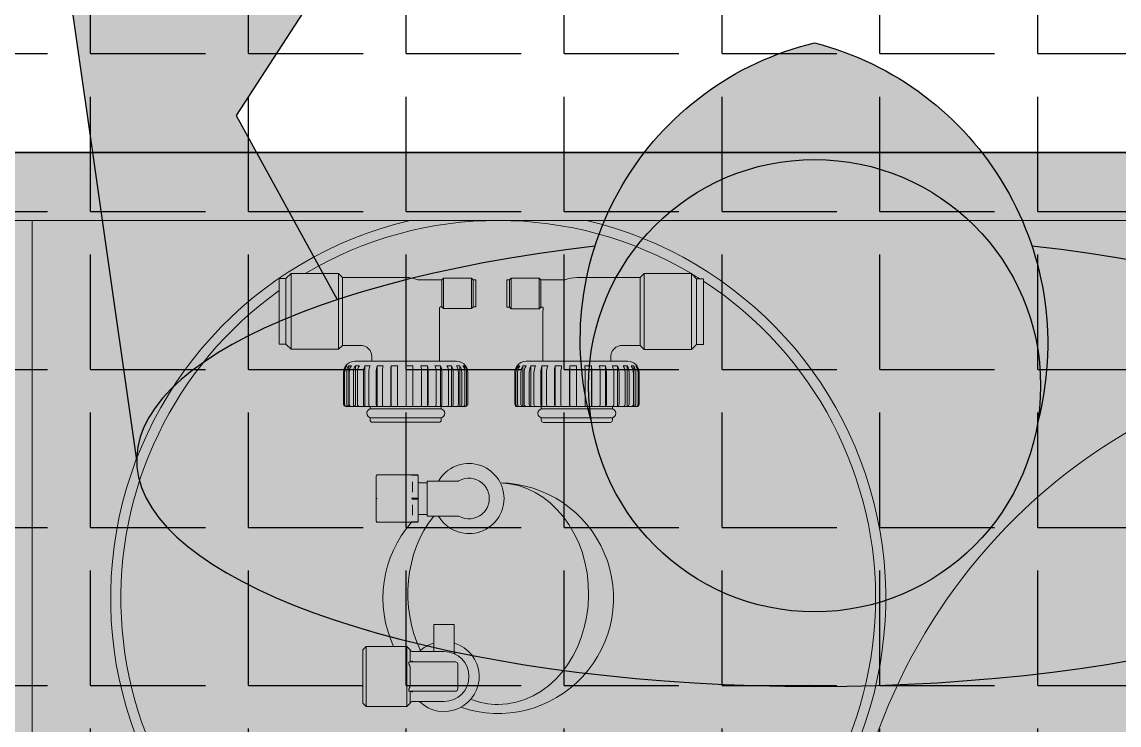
# Model space of a CAD drawing. Header units: centimetres. Extents: x 405564 to 502064, y 46284 to 60634.
# Drawn here: x 484504.61 to 484553.16, y 56792.2 to 56823.29 of the extents above; entities that cross this region are included whole.
import ezdxf

# ---------------------------------------------------------------- set-up
doc = ezdxf.new("R2010")
doc.units = ezdxf.units.CM
doc.layers.get('0').update_dxf_attribs({"color": 8, "lineweight": 9})
doc.layers.add('0-KRCN-MİMARİ-220526', color=8, linetype='Continuous', lineweight=9)
doc.layers.add('Visible (ISO)', color=8, linetype='Continuous', lineweight=18)
doc.layers.add('AS_NOT_MIMARI', color=8, linetype='Continuous')

# ---------------------------------------------------------------- blocks, each defined once
blk = doc.blocks.new('A$Cdfb98813')
h = blk.add_hatch()
h.set_pattern_fill('ANGLE', color=256, scale=0.3)
h.set_pattern_definition([(0, (182.2423, -979.0145), (0, 2.0955), [1.524, -0.5715]), (90, (182.2423, -979.0145), (-2.0955, 1e-16), [1.524, -0.5715])])
h.paths.add_polyline_path([(1918.018, 199.001), (1545.018, 199.001), (1545.018, 300), (1515.018, 300), (1515.018, 199.001), (238.979, 199.001), (238.979, -429.5), (238.979, -658.015), (1918.018, -658.015)])
h.paths.add_polyline_path([(268.979, -429.5), (268.979, 169.001), (1888.018, 169.001), (1888.018, -628.015), (268.979, -628.015), (268.979, -453.5)], flags=16)
h.paths.add_polyline_path([(1888.018, -429.5), (268.979, -429.5), (268.979, -459.5), (1888.018, -459.5)], flags=0)
h = blk.add_hatch()
h.set_pattern_fill('ANGLE', color=256)
h.set_pattern_definition([(0, (1096.748, -978.9895), (0, 6.985), [5.08, -1.905]), (90, (1096.748, -978.9895), (-6.985, 4e-16), [5.08, -1.905])])
h.paths.add_polyline_path([(800.139, 27.501), (444.139, 27.501), (444.139, -55.474), (800.139, -55.474)])
h = blk.add_hatch(color=256)
h.set_gradient(color1=(0, 0, 255), one_color=1, tint=1, name='HEMISPHERICAL')
edge = h.paths.add_edge_path()
edge.add_line((667.72, 6.192), (656.882, -7.197))
edge.add_line((656.882, -7.197), (659.703, -26.991))
edge.add_line((659.703, -26.991), (660.247, -27.226))
edge.add_ellipse((689.94, -28.653), major_axis=(-30, 0), ratio=0.333333, start_angle=314.7566, end_angle=351.7949, ccw=False)
edge.add_line((668.817, -21.552), (664.347, -13.409))
edge.add_line((664.347, -13.409), (673.576, 0.811))
edge.add_line((673.576, 0.811), (673.576, 6.192))
edge.add_line((673.576, 6.192), (667.72, 6.192))
edge = h.paths.add_edge_path()
edge.add_ellipse((689.94, -28.653), major_axis=(30, 0), ratio=0.333333, start_angle=360, end_angle=368.2243)
edge.add_ellipse((689.94, -28.653), major_axis=(30, 0), ratio=0.333333, start_angle=368.2243, end_angle=405.2434)
edge.add_ellipse((689.94, -28.653), major_axis=(30, 0), ratio=0.333333, start_angle=405.2434, end_angle=431.3065)
edge.add_arc((686.504, -23.51), 13.751, -14.7217, 18.353, ccw=False)
edge.add_arc((689.94, -25.356), 10, 189.4881, 350.5119, ccw=False)
edge.add_arc((693.072, -23.332), 13.504, 188.7638, 195.7821, ccw=False)
edge.add_arc((693.072, -23.332), 13.504, 162.1515, 188.7638, ccw=False)
edge.add_ellipse((689.94, -28.653), major_axis=(30, 0), ratio=0.333333, start_angle=108.9097, end_angle=134.7566)
edge.add_ellipse((689.94, -28.653), major_axis=(30, 0), ratio=0.333333, start_angle=134.7566, end_angle=171.7949)
edge.add_line((660.247, -27.226), (659.703, -26.991))
edge.add_line((659.703, -26.991), (659.94, -28.653))
edge.add_ellipse((689.94, -28.653), major_axis=(30, 0), ratio=0.333333, start_angle=180, end_angle=360)
h.paths.add_polyline_path([(699.803, -27.005, 1.086427), (679.94, -25.356), (679.725, -25.389, 0.030633), (680.077, -27.005, 0.846741)])
h.paths.add_polyline_path([(679.94, -25.356, -1.086427), (699.803, -27.005, 0.145326), (699.555, -19.181, 0.254788), (689.94, -10.196, 0.262072), (680.218, -19.193, 0.116643), (679.725, -25.389)])
edge = h.paths.add_edge_path()
edge.add_line((722.998, -7.197), (716.778, 11.328))
edge.add_line((716.778, 11.328), (710.921, 11.328))
edge.add_line((710.921, 11.328), (715.532, -8.029))
edge.add_line((715.532, -8.029), (711.063, -21.552))
edge.add_ellipse((689.94, -28.653), major_axis=(-30, 0), ratio=0.333333, start_angle=-171.7757, end_angle=-134.7566, ccw=False)
edge.add_line((719.631, -27.223), (720.178, -26.986))
edge.add_line((720.178, -26.986), (722.998, -7.197))
h = blk.add_hatch()
h.set_pattern_fill('ANGLE', color=256)
h.set_pattern_definition([(0, (-483849.746, -58273.935), (0, 6.985), [5.08, -1.905]), (90, (-483849.746, -58273.935), (-6.985, 4e-16), [5.08, -1.905])])
h.paths.add_polyline_path([(425.139, -15.05), (800.139, -15.05), (800.139, -100), (900, -100), (900.139, -15.05), (1700, -15.05), (1700, -100), (1800, -100), (1800.139, -15.05), (2235.139, -15.05), (2235.139, -206), (425.139, -206.05)])
at = {"elevation": -818.747}
blk.add_lwpolyline([(659.94, -28.653), (656.882, -7.197), (667.72, 6.192), (673.576, 6.192), (673.576, 0.811), (664.347, -13.409), (668.817, -21.552)], dxfattribs=at)
blk.add_lwpolyline([(680.077, -27.005, -0.426392), (689.94, -10.196, -0.415498), (699.803, -27.005, 0.005994)], format="xyb", dxfattribs=at)
for points in [[(800.139, -15.05), (425.139, -15.05), (425.139, -25.065)], [(425.139, -15.05), (800.139, -15.05), (800.139, -100), (900, -100), (900.139, -15.05), (1700, -15.05), (1700, -100), (1800, -100), (1800.139, -15.05), (2235.139, -15.05), (2235.139, -206), (425.139, -206.05), (425.139, -15.05)]]:
    blk.add_lwpolyline(points)
blk.add_circle((689.94, -25.356, -818.747), 10)
blk.add_ellipse((689.94, -28.653, -818.747), major_axis=(30, 0), ratio=0.333333, start_param=1.900833, end_param=7.527718)
at = {"layer": 'Visible (ISO)'}
for p, q in [((577.321, -15.05), (795.321, -15.05)), ((580.321, -18.05), (792.321, -18.05)), ((655.321, -41.65), (655.321, -18.05)), ((666.245, -20.623), (666.245, -23.523)), ((666.545, -20.623), (666.245, -20.623)), ((666.545, -20.623), (666.77, -20.398)), ((666.545, -20.623), (666.545, -23.523)), ((666.77, -23.748), (666.77, -20.398)), ((668.87, -20.398), (666.77, -20.398)), ((668.87, -20.398), (668.87, -23.748)), ((669.045, -20.573), (668.87, -20.398)), ((669.045, -20.573), (669.045, -23.573)), ((671.845, -20.573), (669.045, -20.573)), ((672.393, -20.673), (673.445, -20.673)), ((673.445, -20.673), (673.52, -20.598)), ((673.445, -21.873), (673.445, -20.673)), ((673.52, -21.948), (673.52, -20.598)), ((673.52, -20.598), (674.75, -20.598)), ((674.75, -21.948), (674.75, -20.598)), ((674.825, -20.673), (674.75, -20.598)), ((674.825, -20.673), (674.825, -21.873)), ((674.825, -20.673), (674.945, -20.673)), ((674.945, -21.873), (674.945, -20.673)), ((676.32, -20.677), (676.32, -21.877)), ((676.44, -20.677), (676.32, -20.677)), ((676.44, -20.677), (676.515, -20.602)), ((676.44, -21.877), (676.44, -20.677)), ((676.515, -20.602), (676.515, -21.952)), ((677.745, -20.602), (676.515, -20.602)), ((677.745, -20.602), (677.745, -21.952)), ((677.82, -20.677), (677.745, -20.602)), ((677.82, -20.677), (677.82, -21.877)), ((678.872, -20.677), (677.82, -20.677)), ((679.42, -20.577), (682.22, -20.577)), ((682.22, -20.577), (682.395, -20.402)), ((682.22, -23.577), (682.22, -20.577)), ((682.395, -23.752), (682.395, -20.402)), ((682.395, -20.402), (684.495, -20.402)), ((684.495, -20.402), (684.495, -23.752)), ((684.72, -20.627), (684.495, -20.402)), ((684.72, -23.527), (684.72, -20.627)), ((684.72, -20.627), (685.02, -20.627)), ((685.02, -23.527), (685.02, -20.627)), ((673.345, -22.073), (673.345, -24.273)), ((673.388, -21.873), (673.445, -21.873)), ((673.445, -21.873), (673.52, -21.948)), ((673.52, -21.948), (674.75, -21.948)), ((674.825, -21.873), (674.75, -21.948)), ((674.825, -21.873), (674.945, -21.873)), ((676.44, -21.877), (676.32, -21.877)), ((676.44, -21.877), (676.515, -21.952)), ((677.745, -21.952), (676.515, -21.952)), ((677.82, -21.877), (677.745, -21.952)), ((677.877, -21.877), (677.82, -21.877)), ((677.92, -22.077), (677.92, -24.277)), ((666.545, -23.523), (666.245, -23.523)), ((666.545, -23.523), (666.77, -23.748)), ((668.87, -23.748), (666.77, -23.748)), ((669.045, -23.573), (668.87, -23.748)), ((669.845, -23.573), (669.045, -23.573)), ((681.42, -23.577), (682.22, -23.577)), ((682.22, -23.577), (682.395, -23.752)), ((682.395, -23.752), (684.495, -23.752)), ((684.72, -23.527), (684.495, -23.752)), ((684.72, -23.527), (685.02, -23.527)), ((674.095, -24.273), (669.595, -24.273)), ((670.345, -24.073), (670.345, -24.273)), ((680.92, -24.077), (680.92, -24.277)), ((669.201, -24.473), (669.201, -24.532)), ((669.201, -24.473), (669.239, -24.473)), ((669.33, -24.473), (669.33, -26.273)), ((669.33, -24.473), (669.44, -24.473)), ((669.616, -24.473), (669.616, -26.273)), ((669.616, -24.473), (669.793, -24.473)), ((670.043, -24.473), (670.043, -26.273)), ((670.043, -24.473), (670.274, -24.473)), ((670.583, -24.473), (670.583, -26.273)), ((670.583, -24.473), (670.854, -24.473)), ((671.202, -24.473), (671.202, -26.273)), ((671.202, -24.473), (671.496, -24.473)), ((671.861, -24.473), (672.161, -24.473)), ((672.161, -26.273), (672.161, -24.473)), ((672.52, -24.473), (672.805, -24.473)), ((672.805, -26.273), (672.805, -24.473)), ((673.136, -24.473), (673.389, -24.473)), ((673.389, -26.273), (673.389, -24.473)), ((673.671, -24.473), (673.876, -24.473)), ((673.876, -26.273), (673.876, -24.473)), ((674.091, -24.473), (674.236, -24.473)), ((674.236, -26.273), (674.236, -24.473)), ((674.37, -24.473), (674.445, -24.473)), ((674.445, -24.623), (674.445, -24.473)), ((674.491, -24.473), (674.495, -24.473)), ((674.495, -24.473), (674.495, -24.479)), ((676.77, -24.477), (676.774, -24.477)), ((676.77, -24.477), (676.77, -24.483)), ((676.82, -24.477), (676.82, -24.627)), ((676.82, -24.477), (676.894, -24.477)), ((677.029, -24.477), (677.029, -26.277)), ((677.029, -24.477), (677.174, -24.477)), ((681.67, -24.277), (677.17, -24.277)), ((677.388, -24.477), (677.388, -26.277)), ((677.388, -24.477), (677.594, -24.477)), ((677.875, -24.477), (677.875, -26.277)), ((677.875, -24.477), (678.129, -24.477)), ((678.46, -24.477), (678.46, -26.277)), ((678.46, -24.477), (678.745, -24.477)), ((679.104, -24.477), (679.104, -26.277)), ((679.104, -24.477), (679.403, -24.477)), ((679.768, -24.477), (680.063, -24.477)), ((680.063, -26.277), (680.063, -24.477)), ((680.411, -24.477), (680.682, -24.477)), ((680.682, -26.277), (680.682, -24.477)), ((680.991, -24.477), (681.222, -24.477)), ((681.222, -26.277), (681.222, -24.477)), ((681.472, -24.477), (681.648, -24.477)), ((681.648, -26.277), (681.648, -24.477)), ((681.825, -24.477), (681.935, -24.477)), ((681.935, -26.277), (681.935, -24.477)), ((682.026, -24.477), (682.063, -24.477)), ((682.063, -24.536), (682.063, -24.477)), ((669.095, -26.173), (669.095, -24.773)), ((669.102, -26.173), (669.102, -24.773)), ((669.139, -24.773), (669.139, -26.173)), ((669.237, -26.173), (669.237, -24.773)), ((669.347, -24.773), (669.347, -26.173)), ((669.535, -26.173), (669.535, -24.773)), ((669.712, -24.773), (669.712, -26.173)), ((669.979, -26.173), (669.979, -24.773)), ((670.21, -24.773), (670.21, -26.173)), ((670.54, -26.173), (670.54, -24.773)), ((670.811, -24.773), (670.811, -26.173)), ((671.183, -26.173), (671.183, -24.773)), ((671.478, -24.773), (671.478, -26.173)), ((671.868, -26.173), (671.868, -24.773)), ((672.167, -24.773), (672.167, -26.173)), ((672.551, -26.173), (672.551, -24.773)), ((672.836, -24.773), (672.836, -26.173)), ((673.19, -26.173), (673.19, -24.773)), ((673.443, -24.773), (673.443, -26.173)), ((673.744, -26.173), (673.744, -24.773)), ((673.949, -24.773), (673.949, -26.173)), ((674.179, -26.173), (674.179, -24.773)), ((674.323, -24.773), (674.323, -26.173)), ((674.467, -26.173), (674.467, -24.773)), ((674.542, -24.773), (674.542, -26.173)), ((674.591, -26.173), (674.591, -24.773)), ((676.674, -24.777), (676.674, -26.177)), ((676.723, -26.177), (676.723, -24.777)), ((676.797, -24.777), (676.797, -26.177)), ((676.941, -26.177), (676.941, -24.777)), ((677.086, -24.777), (677.086, -26.177)), ((677.315, -26.177), (677.315, -24.777)), ((677.521, -24.777), (677.521, -26.177)), ((677.822, -26.177), (677.822, -24.777)), ((678.075, -24.777), (678.075, -26.177)), ((678.429, -26.177), (678.429, -24.777)), ((678.714, -24.777), (678.714, -26.177)), ((679.098, -26.177), (679.098, -24.777)), ((679.397, -24.777), (679.397, -26.177)), ((679.787, -26.177), (679.787, -24.777)), ((680.082, -24.777), (680.082, -26.177)), ((680.453, -26.177), (680.453, -24.777)), ((680.725, -24.777), (680.725, -26.177)), ((681.055, -26.177), (681.055, -24.777)), ((681.286, -24.777), (681.286, -26.177)), ((681.553, -26.177), (681.553, -24.777)), ((681.729, -24.777), (681.729, -26.177)), ((681.918, -26.177), (681.918, -24.777)), ((682.028, -24.777), (682.028, -26.177)), ((682.125, -26.177), (682.125, -24.777)), ((682.163, -24.777), (682.163, -26.177)), ((682.17, -26.177), (682.17, -24.777)), ((669.195, -26.273), (669.201, -26.273)), ((669.201, -26.266), (669.201, -26.273)), ((669.201, -26.273), (669.239, -26.273)), ((669.239, -26.273), (669.33, -26.273)), ((669.33, -26.273), (669.44, -26.273)), ((669.44, -26.273), (669.616, -26.273)), ((669.616, -26.273), (669.793, -26.273)), ((669.793, -26.273), (670.043, -26.273)), ((670.043, -26.273), (670.274, -26.273)), ((670.27, -26.273), (670.27, -26.373)), ((670.27, -26.373), (673.42, -26.373)), ((670.274, -26.273), (670.583, -26.273)), ((670.583, -26.273), (670.854, -26.273)), ((670.854, -26.273), (671.202, -26.273)), ((671.202, -26.273), (671.496, -26.273)), ((671.496, -26.273), (671.845, -26.273)), ((671.845, -26.273), (671.861, -26.273)), ((671.861, -26.273), (672.161, -26.273)), ((672.161, -26.273), (672.52, -26.273)), ((672.52, -26.273), (672.805, -26.273)), ((672.805, -26.273), (673.136, -26.273)), ((673.136, -26.273), (673.389, -26.273)), ((673.389, -26.273), (673.671, -26.273)), ((673.42, -26.273), (673.42, -26.373)), ((673.671, -26.273), (673.876, -26.273)), ((673.876, -26.273), (674.091, -26.273)), ((674.091, -26.273), (674.236, -26.273)), ((674.236, -26.273), (674.37, -26.273)), ((674.37, -26.273), (674.445, -26.273)), ((674.445, -26.273), (674.445, -26.237)), ((674.445, -26.273), (674.491, -26.273)), ((674.491, -26.273), (674.495, -26.273)), ((674.495, -26.273), (674.495, -26.273)), ((676.77, -26.277), (676.774, -26.277)), ((676.77, -26.277), (676.77, -26.277)), ((676.774, -26.277), (676.82, -26.277)), ((676.82, -26.241), (676.82, -26.277)), ((676.82, -26.277), (676.894, -26.277)), ((676.894, -26.277), (677.029, -26.277)), ((677.029, -26.277), (677.174, -26.277)), ((677.174, -26.277), (677.388, -26.277)), ((677.388, -26.277), (677.594, -26.277)), ((677.594, -26.277), (677.875, -26.277)), ((677.845, -26.277), (677.845, -26.377)), ((677.845, -26.377), (680.995, -26.377)), ((677.875, -26.277), (678.129, -26.277)), ((678.129, -26.277), (678.46, -26.277)), ((678.46, -26.277), (678.745, -26.277)), ((678.745, -26.277), (679.104, -26.277)), ((679.104, -26.277), (679.403, -26.277)), ((679.403, -26.277), (679.768, -26.277)), ((679.768, -26.277), (680.063, -26.277)), ((680.063, -26.277), (680.411, -26.277)), ((680.411, -26.277), (680.682, -26.277)), ((680.682, -26.277), (680.991, -26.277)), ((680.991, -26.277), (681.222, -26.277)), ((680.995, -26.277), (680.995, -26.377)), ((681.222, -26.277), (681.472, -26.277)), ((681.472, -26.277), (681.648, -26.277)), ((681.648, -26.277), (681.825, -26.277)), ((681.825, -26.277), (681.935, -26.277)), ((681.935, -26.277), (682.026, -26.277)), ((682.026, -26.277), (682.063, -26.277)), ((682.063, -26.277), (682.063, -26.27)), ((682.063, -26.277), (682.07, -26.277)), ((670.27, -26.773), (673.42, -26.773)), ((670.27, -26.773), (670.27, -26.873)), ((670.37, -26.973), (671.845, -26.973)), ((671.845, -26.973), (673.32, -26.973)), ((673.42, -26.773), (673.42, -26.873)), ((677.845, -26.777), (680.995, -26.777)), ((677.845, -26.777), (677.845, -26.877)), ((677.945, -26.977), (679.42, -26.977)), ((679.42, -26.977), (680.895, -26.977)), ((680.995, -26.777), (680.995, -26.877)), ((670.545, -29.35), (670.545, -30.345)), ((670.595, -29.298), (672.095, -29.298)), ((672.134, -29.295), (672.345, -29.295)), ((672.345, -29.317), (672.134, -29.317)), ((672.145, -29.61), (672.145, -30.059)), ((672.395, -29.345), (672.395, -29.353)), ((672.395, -29.353), (672.395, -30.336)), ((672.795, -31.12), (672.795, -29.57)), ((672.795, -29.57), (674.201, -29.57)), ((672.445, -29.645), (672.795, -29.645)), ((670.545, -30.345), (670.545, -31.339)), ((670.548, -30.345), (670.545, -30.345)), ((672.134, -30.323), (672.345, -30.323)), ((672.345, -30.367), (672.134, -30.367)), ((672.395, -30.336), (672.395, -30.353)), ((672.395, -30.353), (672.395, -31.336)), ((672.145, -30.63), (672.145, -31.079)), ((672.445, -31.045), (672.795, -31.045)), ((672.095, -31.392), (670.595, -31.392)), ((672.134, -31.373), (672.345, -31.373)), ((672.345, -31.395), (672.134, -31.395)), ((672.395, -31.336), (672.395, -31.345)), ((672.795, -31.12), (674.201, -31.12)), ((673.095, -35.915), (673.995, -35.915)), ((673.095, -35.915), (673.095, -37.115)), ((673.995, -35.915), (673.995, -37.148)), ((669.945, -37.04), (670.095, -36.89)), ((670.095, -36.89), (670.095, -39.54)), ((671.895, -36.89), (670.095, -36.89)), ((671.895, -36.89), (671.895, -39.54)), ((672.045, -37.04), (671.895, -36.89)), ((669.945, -39.39), (669.945, -37.04)), ((672.045, -37.04), (672.045, -37.565)), ((673.545, -37.115), (672.142, -37.115)), ((674.045, -37.565), (672.027, -37.565)), ((672.045, -37.802), (672.045, -38.628)), ((674.145, -38.765), (674.145, -37.665)), ((672.027, -38.865), (674.045, -38.865)), ((672.045, -38.865), (672.045, -39.39)), ((673.545, -39.315), (672.142, -39.315)), ((669.945, -39.39), (670.095, -39.54)), ((671.895, -39.54), (670.095, -39.54)), ((672.045, -39.39), (671.895, -39.54))]:
    blk.add_line(p, q, dxfattribs=at)
for centre, radius, start, end in [((675.939, -34.75), 17.15, 103.1542, 241.5328), ((675.939, -34.75), 16.7, 59.2227, 120.7536), ((675.939, -34.75), 17.15, 298.4066, 76.8458), ((671.845, -22.073), 1.5, 69.3062, 90), ((679.42, -22.077), 1.5, 90, 110.6938), ((675.939, -34.75), 16.7, 299.4939, 57.0592), ((675.939, -34.75), 16.7, 57.7459, 59.1181), ((675.939, -34.75), 16.7, 125.4841, 240.5061), ((671.845, -22.073), 1.5, 0, 5.5533), ((679.42, -22.077), 1.5, 174.4467, 180), ((669.595, -24.773), 0.5, 90, 180), ((674.095, -24.773), 0.5, 36.8699, 90), ((716.716, -49.377), 25.5, 3.5833, 176.4167), ((677.17, -24.777), 0.5, 90, 143.1301), ((681.67, -24.777), 0.5, 0, 90), ((669.195, -26.173), 0.1, 180, 270), ((682.07, -26.177), 0.1, 270, 0), ((670.32, -26.573), 0.2, 90, 270), ((673.37, -26.573), 0.2, 270, 90), ((677.895, -26.577), 0.2, 90, 270), ((680.945, -26.577), 0.2, 270, 90), ((670.37, -26.873), 0.1, 180, 269.9991), ((673.32, -26.873), 0.1, 270.0009, 0), ((677.945, -26.877), 0.1, 180, 269.9991), ((680.895, -26.877), 0.1, 270.0009, 0), ((674.645, -30.345), 1.55, 210, 150), ((672.445, -29.595), 0.05, 180, 270), ((674.645, -30.345), 0.9, 49.6798, 119.9083), ((675.939, -34.75), 5.1, 251.1105, 88.9658), ((672.445, -31.095), 0.05, 90, 180), ((675.939, -34.75), 5.1, 133.4272, 133.9872), ((674.645, -30.345), 0.9, 240.0917, 310.3202), ((675.939, -34.75), 5.1, 138.8206, 204.8093), ((675.939, -34.75), 4.625, 52.1071, 52.1085), ((673.545, -38.215), 1.55, 225.2087, 72.728), ((673.545, -38.215), 1.55, 107.272, 134.7913), ((672.142, -37.015), 0.1, 194.4775, 270), ((673.545, -38.215), 1.1, 270, 90), ((674.045, -37.665), 0.1, 0, 90), ((674.045, -38.765), 0.1, 270, 0), ((672.142, -39.415), 0.1, 90, 165.5225)]:
    blk.add_arc(centre, radius, start, end, dxfattribs=at)
for centre, major_axis, ratio, start_param, end_param in [((669.598, -24.773), (0.002, -0.5), 0.99349, 4.063838, 4.707421), ((669.636, -24.773), (-0.002, 0.5), 0.99349, 0.922234, 1.565818), ((669.702, -24.773), (0, -0.5), 0.931065, 4.068321, 4.711904), ((669.812, -24.773), (0, 0.5), 0.931065, 0.926727, 1.57031), ((669.94, -24.773), (0, -0.5), 0.810138, 4.068617, 4.712201), ((670.117, -24.773), (0, 0.5), 0.810139, 0.927024, 1.570608), ((670.298, -24.773), (0, -0.5), 0.638308, 4.068696, 4.71228), ((670.529, -24.773), (0, 0.5), 0.638308, 0.927103, 1.570687), ((670.753, -24.773), (0, -0.5), 0.42637, 4.068726, 4.71231), ((671.025, -24.773), (0, 0.5), 0.42637, 0.927133, 1.570717), ((671.277, -24.773), (0, -0.5), 0.187641, 4.068738, 4.712321), ((671.571, -24.773), (0, 0.5), 0.187641, 0.927145, 1.570729), ((671.836, -24.773), (0, 0.5), 0.062878, 4.712454, 5.356038), ((672.136, -24.773), (0, -0.5), 0.062878, 1.570862, 2.214445), ((672.396, -24.773), (0, 0.5), 0.309445, 4.712461, 5.356044), ((672.681, -24.773), (0, -0.5), 0.309445, 1.570868, 2.214452), ((672.921, -24.773), (0, 0.5), 0.53657, 4.71248, 5.356064), ((673.175, -24.773), (0, -0.5), 0.53657, 1.570888, 2.214471), ((673.379, -24.773), (0, 0.5), 0.729979, 4.712528, 5.356111), ((673.584, -24.773), (0, -0.5), 0.729979, 1.570935, 2.214519), ((673.74, -24.773), (0, 0.5), 0.877521, 4.71267, 5.356253), ((673.885, -24.773), (0, -0.5), 0.877522, 1.571078, 2.214661), ((673.982, -24.773), (0.001, 0.5), 0.969926, 4.713478, 5.357061), ((674.057, -24.773), (-0.001, -0.5), 0.969926, 1.571887, 2.215471), ((674.09, -24.773), (0.501, 0.012), 0.998614, 6.259968, 6.903551), ((677.175, -24.777), (0.501, -0.012), 0.998614, 2.521274, 3.164857), ((677.208, -24.777), (0.001, -0.5), 0.969926, 4.067717, 4.7113), ((677.282, -24.777), (-0.001, 0.5), 0.969926, 0.926122, 1.569705), ((677.38, -24.777), (0, -0.5), 0.877521, 4.068525, 4.712108), ((677.525, -24.777), (0, 0.5), 0.877522, 0.926931, 1.570515), ((677.68, -24.777), (0, -0.5), 0.729979, 4.068667, 4.71225), ((677.886, -24.777), (0, 0.5), 0.729979, 0.927074, 1.570657), ((678.09, -24.777), (0, -0.5), 0.53657, 4.068714, 4.712298), ((678.343, -24.777), (0, 0.5), 0.53657, 0.927122, 1.570705), ((678.583, -24.777), (0, -0.5), 0.309445, 4.068734, 4.712317), ((678.869, -24.777), (0, 0.5), 0.309445, 0.927141, 1.570724), ((679.129, -24.777), (0, -0.5), 0.062878, 4.06874, 4.712324), ((679.429, -24.777), (0, 0.5), 0.062878, 0.927148, 1.570731), ((679.693, -24.777), (0, 0.5), 0.187641, 4.712456, 5.35604), ((679.988, -24.777), (0, -0.5), 0.187641, 1.570864, 2.214447), ((680.24, -24.777), (0, 0.5), 0.42637, 4.712468, 5.356052), ((680.512, -24.777), (0, -0.5), 0.42637, 1.570876, 2.214459), ((680.735, -24.777), (0, 0.5), 0.638308, 4.712498, 5.356082), ((680.967, -24.777), (0, -0.5), 0.638308, 1.570906, 2.214489), ((681.148, -24.777), (0, 0.5), 0.810138, 4.712577, 5.356161), ((681.324, -24.777), (0, -0.5), 0.810139, 1.570985, 2.214568), ((681.452, -24.777), (0, 0.5), 0.931065, 4.712874, 5.356457), ((681.563, -24.777), (0, -0.5), 0.931065, 1.571282, 2.214866), ((681.629, -24.777), (0.002, 0.5), 0.99349, 4.717357, 5.36094), ((681.666, -24.777), (-0.002, -0.5), 0.99349, 1.575775, 2.219358), ((669.201, -26.173), (-0.001, -0.1), 0.99364, 4.720675, 6.291364), ((669.239, -26.173), (0.001, 0.1), 0.99364, 1.579075, 3.149763), ((669.33, -26.173), (0, -0.1), 0.931206, 4.713185, 6.283874), ((669.44, -26.173), (0, 0.1), 0.931206, 1.571592, 3.14228), ((669.616, -26.173), (0, -0.1), 0.810261, 4.712701, 6.283389), ((669.793, -26.173), (0, 0.1), 0.810261, 1.571108, 3.141796), ((670.043, -26.173), (0, -0.1), 0.638404, 4.712572, 6.283261), ((670.274, -26.173), (0, 0.1), 0.638404, 1.57098, 3.141668), ((670.583, -26.173), (0, -0.1), 0.426434, 4.712524, 6.283212), ((670.854, -26.173), (0, 0.1), 0.426434, 1.570931, 3.141619), ((671.202, -26.173), (0, -0.1), 0.18767, 4.712504, 6.283192), ((671.496, -26.173), (0, 0.1), 0.18767, 1.570911, 3.1416), ((671.861, -26.173), (0, 0.1), 0.062887, 3.141589, 4.712277), ((672.161, -26.173), (0, -0.1), 0.062887, 6.283182, 7.85387), ((672.52, -26.173), (0, 0.1), 0.309492, 3.141579, 4.712267), ((672.805, -26.173), (0, -0.1), 0.309492, 6.283171, 7.853859), ((673.136, -26.173), (0, 0.1), 0.536651, 3.141547, 4.712235), ((673.389, -26.173), (0, -0.1), 0.536651, 6.28314, 7.853828), ((673.671, -26.173), (0, 0.1), 0.73009, 3.14147, 4.712158), ((673.876, -26.173), (0, -0.1), 0.73009, 6.283063, 7.853751), ((674.091, -26.173), (0, 0.1), 0.877654, 3.141238, 4.711926), ((674.236, -26.173), (0, -0.1), 0.877654, 6.282831, 7.853519), ((674.37, -26.173), (0, 0.1), 0.970073, 3.139914, 4.710602), ((674.445, -26.173), (0, -0.1), 0.970073, 6.281508, 7.852196), ((674.491, -26.173), (0.1, -0.003), 0.998461, 4.746543, 6.317231), ((676.774, -26.177), (0.1, 0.003), 0.998461, 3.107581, 4.678269), ((676.82, -26.177), (0, -0.1), 0.970073, 4.714176, 6.284864), ((676.894, -26.177), (0, 0.1), 0.970073, 1.572582, 3.14327), ((677.029, -26.177), (0, -0.1), 0.877654, 4.712852, 6.28354), ((677.174, -26.177), (0, 0.1), 0.877654, 1.571259, 3.141947), ((677.388, -26.177), (0, -0.1), 0.73009, 4.71262, 6.283308), ((677.594, -26.177), (0, 0.1), 0.73009, 1.571027, 3.141715), ((677.875, -26.177), (0, -0.1), 0.536651, 4.712543, 6.283231), ((678.129, -26.177), (0, 0.1), 0.536651, 1.57095, 3.141638), ((678.46, -26.177), (0, -0.1), 0.309492, 4.712511, 6.283199), ((678.745, -26.177), (0, 0.1), 0.309492, 1.570919, 3.141607), ((679.104, -26.177), (0, -0.1), 0.062887, 4.712501, 6.283189), ((679.403, -26.177), (0, 0.1), 0.062887, 1.570908, 3.141596), ((679.768, -26.177), (0, 0.1), 0.18767, 3.141586, 4.712274), ((680.063, -26.177), (0, -0.1), 0.18767, 6.283178, 7.853867), ((680.411, -26.177), (0, 0.1), 0.426434, 3.141566, 4.712254), ((680.682, -26.177), (0, -0.1), 0.426434, 6.283159, 7.853847), ((680.991, -26.177), (0, 0.1), 0.638404, 3.141517, 4.712206), ((681.222, -26.177), (0, -0.1), 0.638404, 6.28311, 7.853798), ((681.472, -26.177), (0, 0.1), 0.810261, 3.141389, 4.712077), ((681.648, -26.177), (0, -0.1), 0.810261, 6.282982, 7.85367), ((681.825, -26.177), (0, 0.1), 0.931206, 3.140904, 4.711592), ((681.935, -26.177), (0, -0.1), 0.931206, 6.282498, 7.853186), ((682.026, -26.177), (-0.001, 0.1), 0.99364, 3.133414, 4.704103), ((682.063, -26.177), (0.001, -0.1), 0.99364, 6.275015, 7.845703), ((675.939, -34.55), (0, -4.9), 0.816327, 3.318247, 3.31825), ((675.939, -34.55), (0, -4.9), 0.816327, 0, 3.118518), ((675.939, -34.55), (0, -4.9), 0.816327, 3.936902, 5.251325), ((675.939, -34.55), (0, -4.9), 0.816327, 5.975015, 6.283185)]:
    blk.add_ellipse(centre, major_axis=major_axis, ratio=ratio, start_param=start_param, end_param=end_param, dxfattribs=at)
for points, knots in [([(672.375, -20.67), (672.38, -20.672), (672.385, -20.673), (672.391, -20.673), (672.392, -20.673), (672.393, -20.673)], [0, 0, 0, 0, 0.01617629, 0.01617629, 0.01798503, 0.01798503, 0.01798503, 0.01798503]), ([(678.872, -20.677), (678.877, -20.677), (678.883, -20.676), (678.889, -20.674), (678.889, -20.674), (678.89, -20.674)], [0, 0, 0, 0, 0.01619022, 0.01619022, 0.01798485, 0.01798485, 0.01798485, 0.01798485]), ([(673.388, -21.873), (673.382, -21.873), (673.377, -21.874), (673.368, -21.877), (673.365, -21.879), (673.357, -21.884), (673.353, -21.887), (673.347, -21.894), (673.345, -21.897), (673.341, -21.905), (673.339, -21.91), (673.338, -21.919), (673.337, -21.922), (673.338, -21.926), (673.338, -21.927), (673.338, -21.928)], [0, 0, 0, 0, 0.01613387, 0.01613387, 0.02731832, 0.02731832, 0.04372631, 0.04372631, 0.05383158, 0.05383158, 0.07026493, 0.07026493, 0.0801582, 0.0801582, 0.0831079, 0.0831079, 0.0831079, 0.0831079]), ([(677.927, -21.932), (677.927, -21.926), (677.927, -21.921), (677.925, -21.912), (677.924, -21.909), (677.92, -21.9), (677.917, -21.896), (677.91, -21.889), (677.908, -21.887), (677.9, -21.882), (677.895, -21.88), (677.887, -21.878), (677.883, -21.877), (677.879, -21.877), (677.878, -21.877), (677.877, -21.877)], [0, 0, 0, 0, 0.01613245, 0.01613245, 0.02720439, 0.02720439, 0.04361451, 0.04361451, 0.05368321, 0.05368321, 0.07011763, 0.07011763, 0.08008874, 0.08008874, 0.08310835, 0.08310835, 0.08310835, 0.08310835]), ([(670.345, -24.073), (670.345, -24.019), (670.336, -23.965), (670.301, -23.862), (670.275, -23.813), (670.209, -23.727), (670.169, -23.689), (670.079, -23.628), (670.028, -23.605), (669.934, -23.579), (669.889, -23.573), (669.845, -23.573)], [0, 0, 0, 0, 0.1619902, 0.1619902, 0.3245365, 0.3245365, 0.4870626, 0.4870626, 0.6495895, 0.6495895, 0.7821174, 0.7821174, 0.7821174, 0.7821174]), ([(681.42, -23.577), (681.366, -23.577), (681.311, -23.586), (681.209, -23.621), (681.159, -23.647), (681.073, -23.712), (681.035, -23.753), (680.975, -23.843), (680.952, -23.893), (680.926, -23.988), (680.92, -24.033), (680.92, -24.077)], [0, 0, 0, 0, 0.1619902, 0.1619902, 0.3245365, 0.3245365, 0.4870626, 0.4870626, 0.6495895, 0.6495895, 0.7821174, 0.7821174, 0.7821174, 0.7821174]), ([(670.548, -29.325), (670.547, -29.33), (670.546, -29.336), (670.545, -29.344), (670.545, -29.347), (670.545, -29.35), (670.545, -29.35), (670.545, -29.35)], [0.18559762, 0.18559762, 0.18559762, 0.18559762, 0.20274626, 0.20274626, 0.2111504, 0.2111504, 0.21157576, 0.21157576, 0.21157576, 0.21157576]), ([(670.581, -29.305), (670.572, -29.305), (670.555, -29.31), (670.55, -29.322), (670.549, -29.323), (670.549, -29.324), (670.548, -29.325)], [0, 0, 0, 0, 0.925233, 0.925233, 0.925233, 1, 1, 1, 1]), ([(670.551, -29.319), (670.554, -29.315), (670.557, -29.312), (670.565, -29.305), (670.57, -29.303), (670.58, -29.299), (670.585, -29.298), (670.592, -29.298), (670.592, -29.298), (670.593, -29.298), (670.594, -29.298), (670.594, -29.298), (670.594, -29.298), (670.594, -29.298), (670.594, -29.298), (670.595, -29.298), (670.595, -29.298), (670.595, -29.298), (670.595, -29.298), (670.595, -29.298), (670.595, -29.298), (670.595, -29.298)], [0, 0, 0, 0, 0.01549823, 0.01549823, 0.03184531, 0.03184531, 0.04881431, 0.04881431, 0.05080931, 0.05080931, 0.05180873, 0.05180873, 0.05230868, 0.05230868, 0.05255869, 0.05255869, 0.0526837, 0.0526837, 0.0527462, 0.0527462, 0.05280871, 0.05280871, 0.05280871, 0.05280871]), ([(672.095, -29.298), (672.095, -29.298), (672.096, -29.298), (672.098, -29.297), (672.099, -29.297), (672.104, -29.297), (672.108, -29.297), (672.113, -29.296), (672.114, -29.295), (672.116, -29.295)], [0, 0, 0, 0, 0.00139842, 0.00139842, 0.00560017, 0.00560017, 0.01716336, 0.01716336, 0.02232845, 0.02232845, 0.02232845, 0.02232845]), ([(672.118, -29.295), (672.119, -29.295), (672.119, -29.295), (672.122, -29.295), (672.123, -29.295), (672.128, -29.295), (672.13, -29.295), (672.134, -29.295)], [-0.02152916, -0.02152916, -0.02152916, -0.02152916, -0.01689878, -0.01689878, -0.00938026, -0.00938026, 0, 0, 0, 0]), ([(672.134, -29.317), (672.13, -29.317), (672.128, -29.317), (672.123, -29.318), (672.122, -29.319), (672.119, -29.32), (672.119, -29.321), (672.118, -29.321)], [-0.01584471, -0.01584471, -0.01584471, -0.01584471, -0.00843091, -0.00843091, -0.00308972, -0.00308972, -0.00004121, -0.00004121, -0.00004121, -0.00004121]), ([(672.395, -29.345), (672.395, -29.345), (672.395, -29.344), (672.395, -29.338), (672.393, -29.331), (672.388, -29.319), (672.385, -29.314), (672.375, -29.305), (672.37, -29.301), (672.358, -29.296), (672.351, -29.295), (672.345, -29.295)], [-0.00034055, -0.00034055, -0.00034055, -0.00034055, 0, 0, 0.02086783, 0.02086783, 0.04047536, 0.04047536, 0.06031477, 0.06031477, 0.07983739, 0.07983739, 0.07983739, 0.07983739]), ([(672.395, -29.353), (672.395, -29.353), (672.395, -29.353), (672.395, -29.348), (672.393, -29.343), (672.388, -29.334), (672.384, -29.33), (672.375, -29.324), (672.37, -29.321), (672.361, -29.318), (672.358, -29.318), (672.351, -29.317), (672.348, -29.317), (672.345, -29.317)], [-0.0800181, -0.0800181, -0.0800181, -0.0800181, -0.07967796, -0.07967796, -0.05873332, -0.05873332, -0.03915341, -0.03915341, -0.01981914, -0.01981914, -0.00994749, -0.00994749, 0, 0, 0, 0]), ([(674.183, -29.57), (674.183, -29.57), (674.183, -29.57), (674.184, -29.569), (674.185, -29.569), (674.188, -29.568), (674.189, -29.568), (674.192, -29.567), (674.194, -29.566), (674.196, -29.565)], [0.04999073, 0.04999073, 0.04999073, 0.04999073, 0.0509509, 0.0509509, 0.05484619, 0.05484619, 0.05965122, 0.05965122, 0.06631776, 0.06631776, 0.06631776, 0.06631776]), ([(675.227, -29.658), (675.277, -29.701), (675.322, -29.748), (675.361, -29.8), (675.381, -29.826), (675.399, -29.853), (675.416, -29.881), (675.433, -29.909), (675.448, -29.938), (675.462, -29.967), (675.489, -30.026), (675.51, -30.087), (675.524, -30.151), (675.538, -30.214), (675.545, -30.279), (675.545, -30.345)], [-1, -1, -1, -1, -0.75, -0.75, -0.75, -0.625, -0.625, -0.625, -0.5, -0.5, -0.5, -0.25, -0.25, -0.25, 0, 0, 0, 0]), ([(670.581, -30.345), (670.572, -30.345), (670.555, -30.345), (670.55, -30.345), (670.549, -30.345), (670.549, -30.345), (670.548, -30.345)], [0, 0, 0, 0, 0.925233, 0.925233, 0.925233, 1, 1, 1, 1]), ([(672.118, -30.318), (672.119, -30.319), (672.119, -30.319), (672.122, -30.321), (672.123, -30.321), (672.128, -30.322), (672.13, -30.323), (672.134, -30.323)], [-0.02152917, -0.02152917, -0.02152917, -0.02152917, -0.01689867, -0.01689867, -0.00938026, -0.00938026, 0, 0, 0, 0]), ([(672.134, -30.367), (672.13, -30.367), (672.128, -30.367), (672.123, -30.368), (672.122, -30.369), (672.119, -30.37), (672.119, -30.371), (672.118, -30.371)], [-0.01584471, -0.01584471, -0.01584471, -0.01584471, -0.00843091, -0.00843091, -0.00308972, -0.00308972, -0.00004121, -0.00004121, -0.00004121, -0.00004121]), ([(672.395, -30.336), (672.395, -30.336), (672.395, -30.336), (672.395, -30.335), (672.393, -30.333), (672.388, -30.329), (672.385, -30.328), (672.375, -30.326), (672.37, -30.325), (672.358, -30.323), (672.351, -30.323), (672.345, -30.323)], [-0.00034055, -0.00034055, -0.00034055, -0.00034055, 0, 0, 0.02086783, 0.02086783, 0.04047536, 0.04047536, 0.06031477, 0.06031477, 0.07983739, 0.07983739, 0.07983739, 0.07983739]), ([(672.395, -30.353), (672.395, -30.353), (672.395, -30.353), (672.395, -30.355), (672.393, -30.357), (672.388, -30.36), (672.384, -30.361), (672.375, -30.364), (672.37, -30.365), (672.361, -30.366), (672.358, -30.366), (672.351, -30.366), (672.348, -30.367), (672.345, -30.367)], [-0.0800181, -0.0800181, -0.0800181, -0.0800181, -0.07967796, -0.07967796, -0.05873332, -0.05873332, -0.03915341, -0.03915341, -0.01981914, -0.01981914, -0.00994749, -0.00994749, 0, 0, 0, 0]), ([(675.545, -30.345), (675.545, -30.41), (675.538, -30.475), (675.524, -30.539), (675.51, -30.602), (675.489, -30.664), (675.462, -30.722), (675.448, -30.752), (675.433, -30.781), (675.416, -30.809), (675.399, -30.837), (675.381, -30.864), (675.361, -30.889), (675.322, -30.941), (675.277, -30.988), (675.227, -31.031)], [-1, -1, -1, -1, -0.75, -0.75, -0.75, -0.5, -0.5, -0.5, -0.375, -0.375, -0.375, -0.25, -0.25, -0.25, 0, 0, 0, 0]), ([(670.548, -31.364), (670.547, -31.359), (670.546, -31.354), (670.545, -31.345), (670.545, -31.343), (670.545, -31.34), (670.545, -31.34), (670.545, -31.339)], [-0.02879609, -0.02879609, -0.02879609, -0.02879609, -0.00947084, -0.00947084, 0, 0, 0.00047934, 0.00047934, 0.00047934, 0.00047934]), ([(670.581, -31.384), (670.572, -31.384), (670.555, -31.379), (670.55, -31.367), (670.549, -31.366), (670.549, -31.365), (670.548, -31.364)], [0, 0, 0, 0, 0.925233, 0.925233, 0.925233, 1, 1, 1, 1]), ([(670.595, -31.392), (670.595, -31.392), (670.595, -31.392), (670.594, -31.392), (670.594, -31.392), (670.593, -31.392), (670.593, -31.392), (670.59, -31.392), (670.588, -31.392), (670.581, -31.39), (670.576, -31.389), (670.567, -31.385), (670.562, -31.382), (670.556, -31.376), (670.553, -31.373), (670.551, -31.37)], [0, 0, 0, 0, 0.00010897, 0.00010897, 0.00080639, 0.00080639, 0.00289918, 0.00289918, 0.00919077, 0.00919077, 0.02404276, 0.02404276, 0.04058139, 0.04058139, 0.05286631, 0.05286631, 0.05286631, 0.05286631]), ([(672.116, -31.394), (672.112, -31.393), (672.108, -31.393), (672.1, -31.392), (672.098, -31.392), (672.095, -31.392)], [0, 0, 0, 0, 0.01398351, 0.01398351, 0.02228872, 0.02228872, 0.02228872, 0.02228872]), ([(672.116, -31.394), (672.112, -31.393), (672.108, -31.393), (672.1, -31.392), (672.098, -31.392), (672.095, -31.392)], [0, 0, 0, 0, 0.01401961, 0.01401961, 0.02228503, 0.02228503, 0.02228503, 0.02228503]), ([(672.118, -31.368), (672.119, -31.369), (672.119, -31.369), (672.122, -31.371), (672.123, -31.371), (672.128, -31.372), (672.13, -31.373), (672.134, -31.373)], [-0.02152917, -0.02152917, -0.02152917, -0.02152917, -0.01689867, -0.01689867, -0.00938026, -0.00938026, 0, 0, 0, 0]), ([(672.134, -31.395), (672.13, -31.395), (672.128, -31.395), (672.123, -31.395), (672.122, -31.395), (672.119, -31.395), (672.119, -31.395), (672.118, -31.395)], [-0.01580764, -0.01580764, -0.01580764, -0.01580764, -0.00841109, -0.00841109, -0.00314398, -0.00314398, -0.00001957, -0.00001957, -0.00001957, -0.00001957]), ([(672.395, -31.336), (672.395, -31.337), (672.395, -31.337), (672.395, -31.342), (672.393, -31.346), (672.388, -31.355), (672.385, -31.359), (672.375, -31.366), (672.37, -31.368), (672.358, -31.372), (672.351, -31.373), (672.345, -31.373)], [-0.00034055, -0.00034055, -0.00034055, -0.00034055, 0, 0, 0.02086783, 0.02086783, 0.04047536, 0.04047536, 0.06031477, 0.06031477, 0.07983739, 0.07983739, 0.07983739, 0.07983739]), ([(672.395, -31.345), (672.395, -31.345), (672.395, -31.345), (672.395, -31.352), (672.393, -31.358), (672.388, -31.371), (672.384, -31.376), (672.375, -31.385), (672.37, -31.388), (672.361, -31.392), (672.358, -31.393), (672.351, -31.394), (672.348, -31.395), (672.345, -31.395)], [-0.0800181, -0.0800181, -0.0800181, -0.0800181, -0.07967796, -0.07967796, -0.05873332, -0.05873332, -0.03915341, -0.03915341, -0.01981914, -0.01981914, -0.00994749, -0.00994749, 0, 0, 0, 0]), ([(674.196, -31.125), (674.194, -31.124), (674.192, -31.123), (674.188, -31.121), (674.185, -31.12), (674.183, -31.12)], [0, 0, 0, 0, 0.00652704, 0.00652704, 0.01610318, 0.01610318, 0.01610318, 0.01610318]), ([(673.995, -37.148), (673.995, -37.159), (673.997, -37.17), (674.004, -37.191), (674.009, -37.2), (674.022, -37.218), (674.03, -37.225), (674.041, -37.233), (674.043, -37.234), (674.046, -37.236), (674.047, -37.236), (674.047, -37.236), (674.048, -37.237), (674.048, -37.237), (674.048, -37.237), (674.048, -37.237), (674.048, -37.237), (674.049, -37.237), (674.049, -37.237), (674.049, -37.237), (674.049, -37.237), (674.049, -37.237), (674.049, -37.237), (674.049, -37.237), (674.049, -37.237), (674.049, -37.237), (674.049, -37.237), (674.049, -37.237), (674.049, -37.237), (674.049, -37.237)], [0, 0, 0, 0, 0.0323577, 0.0323577, 0.0648602, 0.0648602, 0.0973611, 0.0973611, 0.1053718, 0.1053718, 0.1071061, 0.1071061, 0.1076663, 0.1076663, 0.1084803, 0.1084803, 0.1092878, 0.1092878, 0.1108963, 0.1108963, 0.113521, 0.113521, 0.1145041, 0.1145041, 0.1145963, 0.1145963, 0.1146462, 0.1146462, 0.1146587, 0.1146587, 0.1146587, 0.1146587]), ([(671.99, -37.665), (671.989, -37.663), (671.988, -37.66), (671.984, -37.651), (671.982, -37.644), (671.979, -37.63), (671.979, -37.623), (671.979, -37.61), (671.979, -37.604), (671.982, -37.593), (671.984, -37.589), (671.993, -37.576), (672, -37.571), (672.014, -37.566), (672.021, -37.565), (672.027, -37.565)], [0.1426596, 0.1426596, 0.1426596, 0.1426596, 0.1498401, 0.1498401, 0.1716587, 0.1716587, 0.1934773, 0.1934773, 0.2152959, 0.2152959, 0.2371145, 0.2371145, 0.2807517, 0.2807517, 0.3100092, 0.3100092, 0.3100092, 0.3100092]), ([(672.142, -37.527), (672.142, -37.528), (672.141, -37.528), (672.123, -37.542), (672.104, -37.552), (672.078, -37.563), (672.069, -37.565), (672.062, -37.565)], [-0.0006168, -0.0006168, -0.0006168, -0.0006168, 0, 0, 0.0773322, 0.0773322, 0.1283166, 0.1283166, 0.1283166, 0.1283166]), ([(672.027, -38.865), (672.021, -38.865), (672.014, -38.864), (672, -38.859), (671.993, -38.854), (671.984, -38.841), (671.982, -38.836), (671.979, -38.826), (671.979, -38.82), (671.979, -38.807), (671.979, -38.8), (671.982, -38.786), (671.984, -38.779), (671.988, -38.77), (671.989, -38.767), (671.99, -38.765)], [0.4236088, 0.4236088, 0.4236088, 0.4236088, 0.4528663, 0.4528663, 0.4965035, 0.4965035, 0.5183221, 0.5183221, 0.5401406, 0.5401406, 0.5619592, 0.5619592, 0.5837778, 0.5837778, 0.5909584, 0.5909584, 0.5909584, 0.5909584]), ([(672.062, -38.865), (672.069, -38.865), (672.078, -38.867), (672.104, -38.878), (672.123, -38.888), (672.141, -38.902), (672.142, -38.902), (672.142, -38.902)], [0.2627074, 0.2627074, 0.2627074, 0.2627074, 0.3044215, 0.3044215, 0.3676926, 0.3676926, 0.3681972, 0.3681972, 0.3681972, 0.3681972])]:
    blk.add_open_spline(points, degree=3, knots=knots, dxfattribs=at)
for points in [[(678.872, -20.677), (678.872, -20.677), (678.872, -20.677), (678.872, -20.677)], [(673.388, -21.873), (673.388, -21.873), (673.388, -21.873), (673.388, -21.873)], [(677.927, -21.932), (677.927, -21.932), (677.927, -21.932), (677.927, -21.932)], [(672.118, -29.321), (672.116, -29.324), (672.113, -29.329), (672.111, -29.333)], [(672.118, -29.295), (672.117, -29.295), (672.117, -29.295), (672.116, -29.295)], [(672.118, -29.295), (672.118, -29.295), (672.118, -29.295), (672.118, -29.295)], [(672.118, -30.318), (672.116, -30.315), (672.113, -30.312), (672.111, -30.31)], [(672.118, -30.371), (672.116, -30.375), (672.113, -30.378), (672.111, -30.38)], [(672.118, -31.368), (672.116, -31.365), (672.113, -31.361), (672.111, -31.356)], [(672.118, -31.395), (672.117, -31.395), (672.116, -31.395), (672.116, -31.394)], [(672.118, -31.395), (672.117, -31.395), (672.117, -31.395), (672.116, -31.394)], [(673.085, -36.735), (673.088, -36.734), (673.092, -36.732), (673.095, -36.73)], [(673.995, -36.73), (673.998, -36.732), (674.002, -36.734), (674.005, -36.735)]]:
    blk.add_open_spline(points, degree=3, dxfattribs=at)
for points, weights in [([(672.045, -37.802), (672.021, -37.735), (671.99, -37.665)], [1.10989010989, 1.09853286771, 1.08376662391]), ([(671.99, -38.765), (672.021, -38.695), (672.045, -38.628)], [1.08376662391, 1.09853286771, 1.10989010989])]:
    blk.add_rational_spline(points, weights, degree=2, dxfattribs=at)
blk = doc.blocks.new('A$C6A10306C')
at = {"layer": 'AS_NOT_MIMARI'}
blk.add_blockref('A$Cdfb98813', (13285.68, -3801.454), dxfattribs=at)

msp = doc.modelspace()

# ---------------------------------------------------------------- block references
at = {"layer": '0-KRCN-MİMARİ-220526'}
msp.add_blockref('A$C6A10306C', (470564.066, 60634.016), dxfattribs=at)

doc.saveas('drawing.dxf')
